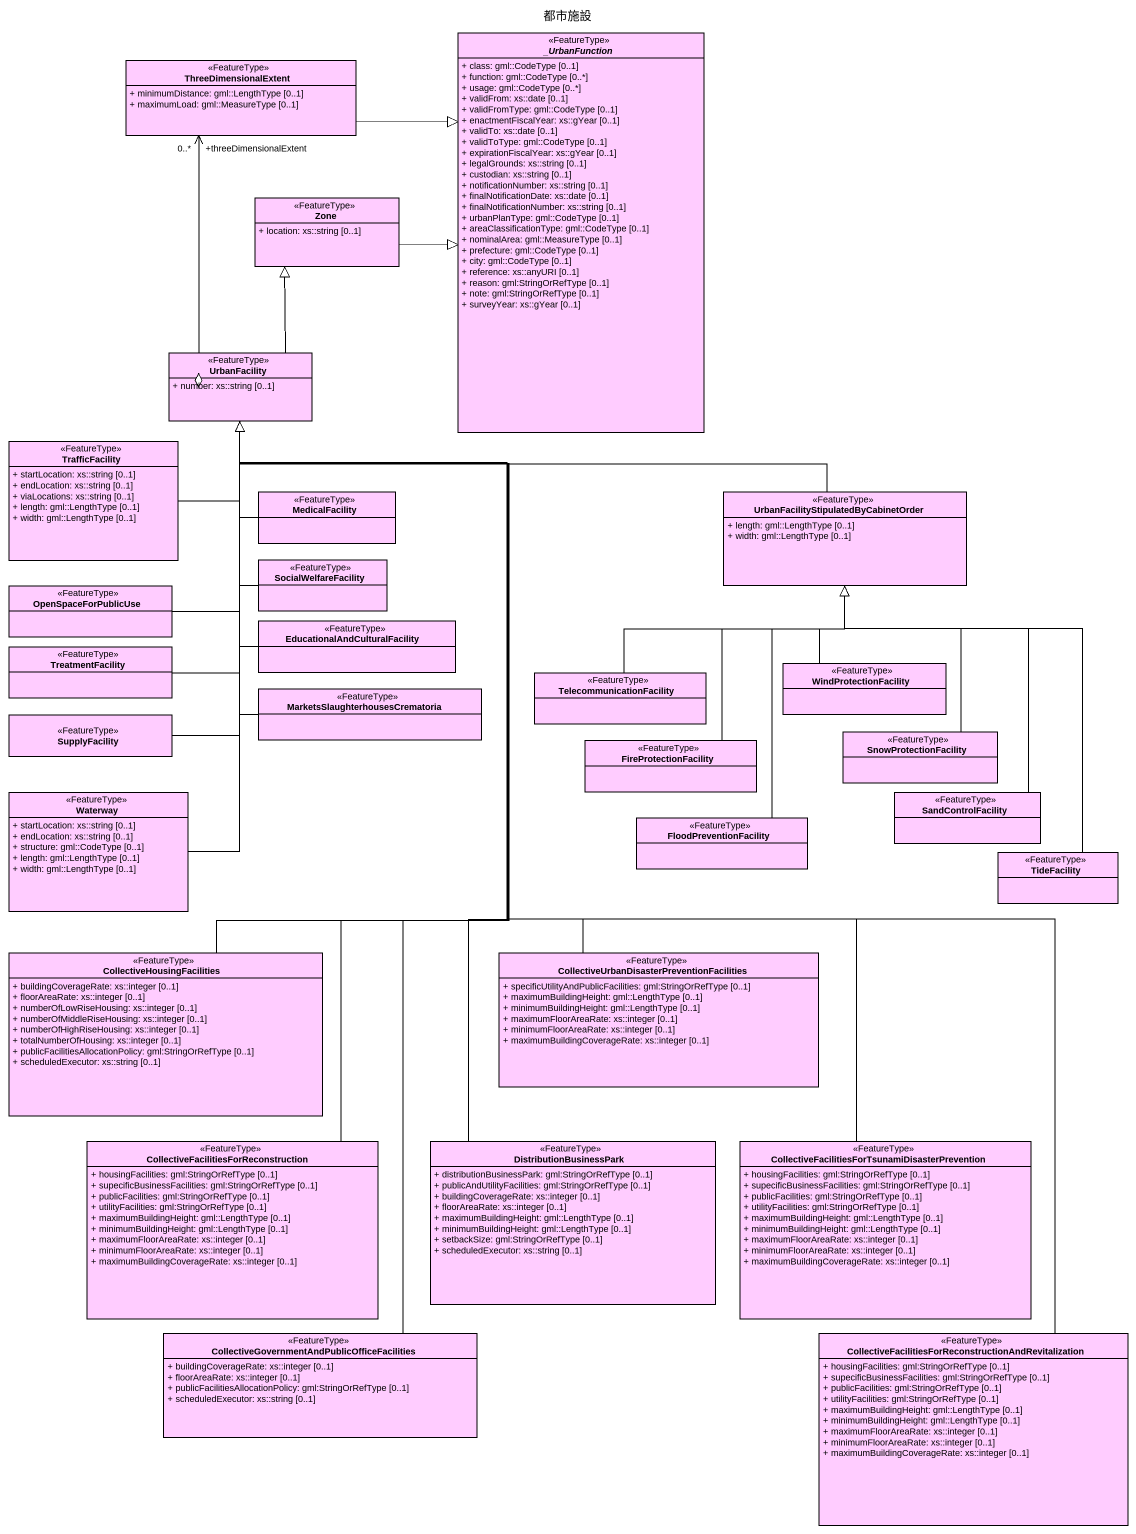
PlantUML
@startuml
title 都市施設
hide circle
hide empty members
skinparam classAttributeIconSize 0
abstract class "_UrbanFunction" as UrbanFunction <<FeatureType>> #FFCCFF {
  + class: gml::CodeType [0..1]
  + function: gml::CodeType [0..*]
  + usage: gml::CodeType [0..*]
  + validFrom: xs::date [0..1]
  + validFromType: gml::CodeType [0..1]
  + enactmentFiscalYear: xs::gYear [0..1]
  + validTo: xs::date [0..1]
  + validToType: gml::CodeType [0..1]
  + expirationFiscalYear: xs::gYear [0..1]
  + legalGrounds: xs::string [0..1]
  + custodian: xs::string [0..1]
  + notificationNumber: xs::string [0..1]
  + finalNotificationDate: xs::date [0..1]
  + finalNotificationNumber: xs::string [0..1]
  + urbanPlanType: gml::CodeType [0..1]
  + areaClassificationType: gml::CodeType [0..1]
  + nominalArea: gml::MeasureType [0..1]
  + prefecture: gml::CodeType [0..1]
  + city: gml::CodeType [0..1]
  + reference: xs::anyURI [0..1]
  + reason: gml:StringOrRefType [0..1]
  + note: gml:StringOrRefType [0..1]
  + surveyYear: xs::gYear [0..1]
}
class ThreeDimensionalExtent <<FeatureType>> #FFCCFF {
  + minimumDistance: gml::LengthType [0..1]
  + maximumLoad: gml::MeasureType [0..1]
}
class Zone <<FeatureType>> #FFCCFF {
  + location: xs::string [0..1]
}
class UrbanFacility <<FeatureType>> #FFCCFF {
  + number: xs::string [0..1]
}
class TrafficFacility <<FeatureType>> #FFCCFF {
  + startLocation: xs::string [0..1]
  + endLocation: xs::string [0..1]
  + viaLocations: xs::string [0..1]
  + length: gml::LengthType [0..1]
  + width: gml::LengthType [0..1]
}
class MedicalFacility <<FeatureType>> #FFCCFF
class "UrbanFacilityStipulatedByCabinetOrder" as UrbanFacilityStipulatedByCab <<FeatureType>> #FFCCFF {
  + length: gml::LengthType [0..1]
  + width: gml::LengthType [0..1]
}
class SocialWelfareFacility <<FeatureType>> #FFCCFF
class OpenSpaceForPublicUse <<FeatureType>> #FFCCFF
class TreatmentFacility <<FeatureType>> #FFCCFF
class "EducationalAndCulturalFacility" as EducationalAndCulturalFacili <<FeatureType>> #FFCCFF
class "MarketsSlaughterhousesCrematoria" as MarketsSlaughterhousesCremat <<FeatureType>> #FFCCFF
class TelecommunicationFacility <<FeatureType>> #FFCCFF
class WindProtectionFacility <<FeatureType>> #FFCCFF
class SupplyFacility <<FeatureType>> #FFCCFF
class SnowProtectionFacility <<FeatureType>> #FFCCFF
class FireProtectionFacility <<FeatureType>> #FFCCFF
class Waterway <<FeatureType>> #FFCCFF {
  + startLocation: xs::string [0..1]
  + endLocation: xs::string [0..1]
  + structure: gml::CodeType [0..1]
  + length: gml::LengthType [0..1]
  + width: gml::LengthType [0..1]
}
class SandControlFacility <<FeatureType>> #FFCCFF
class FloodPreventionFacility <<FeatureType>> #FFCCFF
class TideFacility <<FeatureType>> #FFCCFF
class CollectiveHousingFacilities <<FeatureType>> #FFCCFF {
  + buildingCoverageRate: xs::integer [0..1]
  + floorAreaRate: xs::integer [0..1]
  + numberOfLowRiseHousing: xs::integer [0..1]
  + numberOfMiddleRiseHousing: xs::integer [0..1]
  + numberOfHighRiseHousing: xs::integer [0..1]
  + totalNumberOfHousing: xs::integer [0..1]
  + publicFacilitiesAllocationPolicy: gml:StringOrRefType [0..1]
  + scheduledExecutor: xs::string [0..1]
}
class "CollectiveUrbanDisasterPreventionFacilities" as CollectiveUrbanDisasterPreve <<FeatureType>> #FFCCFF {
  + specificUtilityAndPublicFacilities: gml:StringOrRefType [0..1]
  + maximumBuildingHeight: gml::LengthType [0..1]
  + minimumBuildingHeight: gml::LengthType [0..1]
  + maximumFloorAreaRate: xs::integer [0..1]
  + minimumFloorAreaRate: xs::integer [0..1]
  + maximumBuildingCoverageRate: xs::integer [0..1]
}
class "CollectiveFacilitiesForReconstruction" as CollectiveFacilitiesForRecon <<FeatureType>> #FFCCFF {
  + housingFacilities: gml:StringOrRefType [0..1]
  + supecificBusinessFacilities: gml:StringOrRefType [0..1]
  + publicFacilities: gml:StringOrRefType [0..1]
  + utilityFacilities: gml:StringOrRefType [0..1]
  + maximumBuildingHeight: gml::LengthType [0..1]
  + minimumBuildingHeight: gml::LengthType [0..1]
  + maximumFloorAreaRate: xs::integer [0..1]
  + minimumFloorAreaRate: xs::integer [0..1]
  + maximumBuildingCoverageRate: xs::integer [0..1]
}
class DistributionBusinessPark <<FeatureType>> #FFCCFF {
  + distributionBusinessPark: gml:StringOrRefType [0..1]
  + publicAndUtilityFacilities: gml:StringOrRefType [0..1]
  + buildingCoverageRate: xs::integer [0..1]
  + floorAreaRate: xs::integer [0..1]
  + maximumBuildingHeight: gml::LengthType [0..1]
  + minimumBuildingHeight: gml::LengthType [0..1]
  + setbackSize: gml:StringOrRefType [0..1]
  + scheduledExecutor: xs::string [0..1]
}
class "CollectiveFacilitiesForTsunamiDisasterPrevention" as CollectiveFacilitiesForTsuna <<FeatureType>> #FFCCFF {
  + housingFacilities: gml:StringOrRefType [0..1]
  + supecificBusinessFacilities: gml:StringOrRefType [0..1]
  + publicFacilities: gml:StringOrRefType [0..1]
  + utilityFacilities: gml:StringOrRefType [0..1]
  + maximumBuildingHeight: gml::LengthType [0..1]
  + minimumBuildingHeight: gml::LengthType [0..1]
  + maximumFloorAreaRate: xs::integer [0..1]
  + minimumFloorAreaRate: xs::integer [0..1]
  + maximumBuildingCoverageRate: xs::integer [0..1]
}
class "CollectiveGovernmentAndPublicOfficeFacilities" as CollectiveGovernmentAndPubli <<FeatureType>> #FFCCFF {
  + buildingCoverageRate: xs::integer [0..1]
  + floorAreaRate: xs::integer [0..1]
  + publicFacilitiesAllocationPolicy: gml:StringOrRefType [0..1]
  + scheduledExecutor: xs::string [0..1]
}
class "CollectiveFacilitiesForReconstructionAndRevitalization" as CollectiveFacilitiesForRecon_2 <<FeatureType>> #FFCCFF {
  + housingFacilities: gml:StringOrRefType [0..1]
  + supecificBusinessFacilities: gml:StringOrRefType [0..1]
  + publicFacilities: gml:StringOrRefType [0..1]
  + utilityFacilities: gml:StringOrRefType [0..1]
  + maximumBuildingHeight: gml::LengthType [0..1]
  + minimumBuildingHeight: gml::LengthType [0..1]
  + maximumFloorAreaRate: xs::integer [0..1]
  + minimumFloorAreaRate: xs::integer [0..1]
  + maximumBuildingCoverageRate: xs::integer [0..1]
}
ThreeDimensionalExtent -right-|> UrbanFunction
ThreeDimensionalExtent "+threeDimensionalExtent\n0..*" <--o UrbanFacility
Zone -right-|> UrbanFunction
UrbanFacility -up-|> Zone
TrafficFacility -up-|> UrbanFacility
MedicalFacility -up-|> UrbanFacility
UrbanFacilityStipulatedByCab -left-|> UrbanFacility
SocialWelfareFacility -up-|> UrbanFacility
OpenSpaceForPublicUse -up-|> UrbanFacility
TreatmentFacility -up-|> UrbanFacility
EducationalAndCulturalFacili -up-|> UrbanFacility
MarketsSlaughterhousesCremat -up-|> UrbanFacility
TelecommunicationFacility -up-|> UrbanFacilityStipulatedByCab
WindProtectionFacility -up-|> UrbanFacilityStipulatedByCab
SupplyFacility -up-|> UrbanFacility
SnowProtectionFacility -up-|> UrbanFacilityStipulatedByCab
FireProtectionFacility -up-|> UrbanFacilityStipulatedByCab
Waterway -up-|> UrbanFacility
SandControlFacility -up-|> UrbanFacilityStipulatedByCab
FloodPreventionFacility -up-|> UrbanFacilityStipulatedByCab
TideFacility -up-|> UrbanFacilityStipulatedByCab
CollectiveHousingFacilities -up-|> UrbanFacility
CollectiveUrbanDisasterPreve -up-|> UrbanFacility
CollectiveFacilitiesForRecon -up-|> UrbanFacility
DistributionBusinessPark -up-|> UrbanFacility
CollectiveFacilitiesForTsuna -up-|> UrbanFacility
CollectiveGovernmentAndPubli -up-|> UrbanFacility
CollectiveFacilitiesForRecon_2 -up-|> UrbanFacility
@enduml
